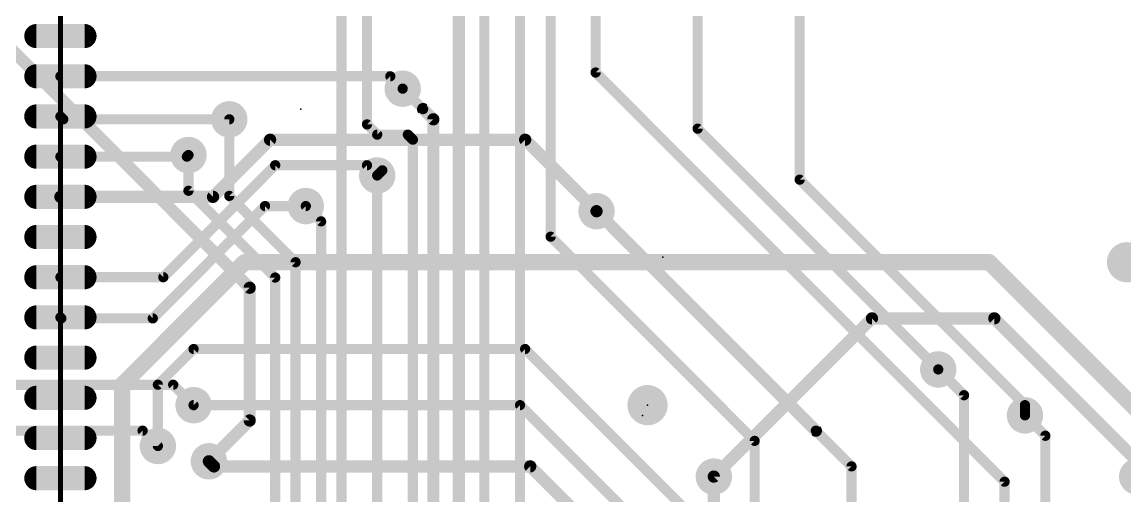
# Model space of a CAD drawing. Extents: x -18.9 to 56.5, y -5.3 to 63.2.
# Drawn here: x 13 to 40.46, y 22.76 to 34.55 of the extents above; entities that cross this region are included whole.
import ezdxf

# ---------------------------------------------------------------- set-up
doc = ezdxf.new("R2010")
doc.units = 0
for name, color, linetype in [('1', 12, 'CONTINUOUS'), ('16', 132, 'CONTINUOUS'), ('18', 110, 'CONTINUOUS'), ('23', 53, 'CONTINUOUS'), ('24', 53, 'CONTINUOUS'), ('51', 253, 'CONTINUOUS')]:
    doc.layers.add(name, color=color, linetype=linetype)

# ---------------------------------------------------------------- blocks, each defined once
blk = doc.blocks.new('PIE')
at = {"const_width": 0.5}
blk.add_lwpolyline([(0, -0.25, 1), (0, 0.25, 1), (0, -0.25)], format="xyb", dxfattribs=at)
blk = doc.blocks.new('RECT288000X96000R100')
at = {"const_width": 0.3}
blk.add_lwpolyline([(0.75, 0), (0.75, 0, 0.4142), (0.6, 0.15), (-0.6, 0.15, 0.4142), (-0.75, 0), (-0.75, 0, 0.4142), (-0.6, -0.15), (0.6, -0.15, 0.4142)], format="xyb", close=True, dxfattribs=at)
blk.add_solid([(-0.6254, -0.0254), (0.6254, -0.0254), (-0.6254, 0.0254), (0.6254, 0.0254)])
blk = doc.blocks.new('ROUNDV')
at = {"const_width": 0.5}
blk.add_lwpolyline([(0, -0.25, 1), (0, 0.25, 1), (0, -0.25)], format="xyb", dxfattribs=at)

msp = doc.modelspace()

# ---------------------------------------------------------------- linework, layer by layer
at = {"layer": '1'}
for points, const_width in [([(22.17, 33.202), (13.956, 33.202)], 0.254), ([(22.479, 32.893), (22.17, 33.202)], 0.254), ([(14.027, 32.131), (13.956, 32.202)], 0.254), ([(18.161, 32.131), (14.027, 32.131)], 0.254), ([(17.756, 30.202), (19.177, 31.623)], 0.3048), ([(19.177, 31.623), (25.527, 31.623)], 0.3048), ([(25.527, 31.623), (27.305, 29.845)], 0.3048), ([(17.105, 31.202), (13.956, 31.202)], 0.254), ([(17.145, 31.242), (17.105, 31.202)], 0.254), ([(16.518, 28.202), (19.304, 30.988)], 0.254), ([(19.304, 30.988), (21.59, 30.988)], 0.254), ([(21.59, 30.988), (21.844, 30.734)], 0.254), ([(13.956, 30.202), (17.756, 30.202)], 0.3048), ([(19.05, 29.972), (16.256, 27.178)], 0.254), ([(20.066, 29.972), (19.05, 29.972)], 0.254), ([(18.542, 28.575), (15.494, 25.527)], 0.4064), ([(37.084, 28.575), (18.542, 28.575)], 0.4064), ([(41.457, 24.202), (37.084, 28.575)], 0.4064), ([(13.956, 28.202), (16.518, 28.202)], 0.254), ([(13.98, 27.178), (13.956, 27.202)], 0.254), ([(16.256, 27.178), (13.98, 27.178)], 0.254), ([(30.226, 23.241), (34.163, 27.178)], 0.3048), ([(34.163, 27.178), (37.211, 27.178)], 0.3048), ([(37.211, 27.178), (40.767, 23.622)], 0.3048), ([(16.383, 25.527), (17.272, 26.416)], 0.254), ([(17.272, 26.416), (25.527, 26.416)], 0.254), ([(25.527, 26.416), (31.496, 20.447)], 0.254), ([(35.814, 25.908), (36.456, 25.266)], 0.254), ([(15.494, 25.527), (15.494, 18.923)], 0.4064), ([(16.383, 24.003), (16.383, 25.527)], 0.254), ([(36.456, 25.266), (36.456, 13.702)], 0.254), ([(17.272, 25.019), (25.4, 25.019)], 0.254), ([(25.4, 25.019), (30.456, 19.963)], 0.254), ([(37.973, 24.765), (38.481, 24.257)], 0.254), ([(38.481, 24.257), (38.481, 13.677)], 0.254), ([(17.78, 23.495), (17.653, 23.622)], 0.3048), ([(25.654, 23.495), (17.78, 23.495)], 0.3048), ([(29.456, 19.693), (25.654, 23.495)], 0.3048)]:
    msp.add_lwpolyline(points, dxfattribs=dict(at, const_width=const_width))
for points, const_width in [([(13.956, 33.2655, 1), (13.956, 33.1385)], 0.127), ([(22.2149, 33.2469, 1), (22.1251, 33.1571)], 0.127), ([(22.17, 33.1385, 1), (22.17, 33.2655)], 0.127), ([(22.4341, 32.8481, 1), (22.5239, 32.9379)], 0.127), ([(14.0009, 32.2469, 1), (13.9111, 32.1571)], 0.127), ([(14.027, 32.1945, 1), (14.027, 32.0675)], 0.127), ([(13.9821, 32.0861, 1), (14.0719, 32.1759)], 0.127), ([(18.161, 32.0675, 1), (18.161, 32.1945)], 0.127), ([(19.177, 31.6992, 1), (19.177, 31.5468)], 0.1524), ([(19.2309, 31.5691, 1), (19.1231, 31.6769)], 0.1524), ([(25.5809, 31.6769, 1), (25.4731, 31.5691)], 0.1524), ([(25.527, 31.5468, 1), (25.527, 31.6992)], 0.1524), ([(13.956, 31.2655, 1), (13.956, 31.1385)], 0.127), ([(17.0601, 31.2469, 1), (17.1499, 31.1571)], 0.127), ([(17.1899, 31.1971, 1), (17.1001, 31.2869)], 0.127), ([(17.105, 31.1385, 1), (17.105, 31.2655)], 0.127), ([(19.304, 31.0515, 1), (19.304, 30.9245)], 0.127), ([(19.3489, 30.9431, 1), (19.2591, 31.0329)], 0.127), ([(21.6349, 31.0329, 1), (21.5451, 30.9431)], 0.127), ([(21.59, 30.9245, 1), (21.59, 31.0515)], 0.127), ([(21.7991, 30.6891, 1), (21.8889, 30.7789)], 0.127), ([(13.956, 30.2782, 1), (13.956, 30.1258)], 0.1524), ([(17.7021, 30.2559, 1), (17.8099, 30.1481)], 0.1524), ([(17.756, 30.1258, 1), (17.756, 30.2782)], 0.1524), ([(19.05, 30.0355, 1), (19.05, 29.9085)], 0.127), ([(19.0949, 29.9271, 1), (19.0051, 30.0169)], 0.127), ([(20.066, 29.9085, 1), (20.066, 30.0355)], 0.127), ([(27.2511, 29.7911, 1), (27.3589, 29.8989)], 0.1524), ([(18.542, 28.6766, 1), (18.542, 28.4734)], 0.2032), ([(18.6138, 28.5032, 1), (18.4702, 28.6468)], 0.2032), ([(37.1558, 28.6468, 1), (37.0122, 28.5032)], 0.2032), ([(37.084, 28.4734, 1), (37.084, 28.6766)], 0.2032), ([(13.956, 28.2655, 1), (13.956, 28.1385)], 0.127), ([(16.4731, 28.2469, 1), (16.5629, 28.1571)], 0.127), ([(16.518, 28.1385, 1), (16.518, 28.2655)], 0.127), ([(14.0009, 27.2469, 1), (13.9111, 27.1571)], 0.127), ([(13.98, 27.2415, 1), (13.98, 27.1145)], 0.127), ([(13.9351, 27.1331, 1), (14.0249, 27.2229)], 0.127), ([(16.2111, 27.2229, 1), (16.3009, 27.1331)], 0.127), ([(16.256, 27.1145, 1), (16.256, 27.2415)], 0.127), ([(34.163, 27.2542, 1), (34.163, 27.1018)], 0.1524), ([(34.2169, 27.1241, 1), (34.1091, 27.2319)], 0.1524), ([(37.2649, 27.2319, 1), (37.1571, 27.1241)], 0.1524), ([(37.211, 27.1018, 1), (37.211, 27.2542)], 0.1524), ([(17.272, 26.4795, 1), (17.272, 26.3525)], 0.127), ([(17.3169, 26.3711, 1), (17.2271, 26.4609)], 0.127), ([(25.5719, 26.4609, 1), (25.4821, 26.3711)], 0.127), ([(25.527, 26.3525, 1), (25.527, 26.4795)], 0.127), ([(35.8589, 25.9529, 1), (35.7691, 25.8631)], 0.127), ([(15.5956, 25.527, 1), (15.3924, 25.527)], 0.2032), ([(15.4222, 25.5988, 1), (15.5658, 25.4552)], 0.2032), ([(16.4465, 25.527, 1), (16.3195, 25.527)], 0.127), ([(16.3381, 25.5719, 1), (16.4279, 25.4821)], 0.127), ([(36.5195, 25.266, 1), (36.3925, 25.266)], 0.127), ([(36.4111, 25.2211, 1), (36.5009, 25.3109)], 0.127), ([(17.272, 25.0825, 1), (17.272, 24.9555)], 0.127), ([(25.4449, 25.0639, 1), (25.3551, 24.9741)], 0.127), ([(25.4, 24.9555, 1), (25.4, 25.0825)], 0.127), ([(38.0179, 24.8099, 1), (37.9281, 24.7201)], 0.127), ([(38.5445, 24.257, 1), (38.4175, 24.257)], 0.127), ([(38.4361, 24.2121, 1), (38.5259, 24.3019)], 0.127), ([(16.3195, 24.003, 1), (16.4465, 24.003)], 0.127), ([(17.7069, 23.6759, 1), (17.5991, 23.5681)], 0.1524), ([(17.78, 23.5712, 1), (17.78, 23.4188)], 0.1524), ([(17.7261, 23.4411, 1), (17.8339, 23.5489)], 0.1524), ([(25.7079, 23.5489, 1), (25.6001, 23.4411)], 0.1524), ([(25.654, 23.4188, 1), (25.654, 23.5712)], 0.1524), ([(30.1721, 23.2949, 1), (30.2799, 23.1871)], 0.1524)]:
    msp.add_lwpolyline(points, format="xyb", dxfattribs=dict(at, const_width=const_width))
at = {"layer": '16'}
for points, const_width in [([(23.876, 40.64), (23.876, 18.923)], 0.3048), ([(24.511, 40.005), (24.511, 19.304)], 0.254), ([(20.955, 39.751), (20.955, 16.256)], 0.254), ([(25.4, 39.243), (25.4, 20.32)], 0.254), ([(26.162, 38.735), (26.162, 29.21)], 0.254), ([(21.59, 32.004), (21.59, 37.719)], 0.254), ([(27.283, 37.615), (27.283, 33.296)], 0.254), ([(29.823, 37.615), (29.823, 31.899)], 0.254), ([(32.363, 37.615), (32.363, 30.629)], 0.254), ([(18.669, 27.94), (12.446, 34.163)], 0.3048), ([(27.283, 33.296), (37.465, 23.114)], 0.254), ([(22.987, 32.385), (22.479, 32.893)], 0.254), ([(22.987, 32.385), (23.241, 32.131)], 0.3048), ([(18.161, 30.226), (18.161, 32.131)], 0.254), ([(21.844, 31.75), (21.59, 32.004)], 0.254), ([(23.241, 32.131), (23.241, 18.415)], 0.3048), ([(22.606, 31.75), (21.844, 31.75)], 0.254), ([(22.733, 31.623), (22.606, 31.75)], 0.254), ([(29.823, 31.899), (35.814, 25.908)], 0.254), ([(22.733, 16.764), (22.733, 31.623)], 0.254), ([(17.145, 30.353), (17.145, 31.242)], 0.254), ([(21.971, 30.861), (21.844, 30.734)], 0.254), ([(21.844, 15.24), (21.844, 30.734)], 0.254), ([(32.363, 30.629), (37.973, 25.019)], 0.254), ([(19.304, 28.194), (17.145, 30.353)], 0.254), ([(19.812, 28.575), (18.161, 30.226)], 0.254), ([(20.447, 29.591), (20.066, 29.972)], 0.254), ([(27.305, 29.845), (32.766, 24.384)], 0.3048), ([(20.447, 21.209), (20.447, 29.591)], 0.254), ([(26.162, 29.21), (31.242, 24.13)], 0.254), ([(19.812, 21.59), (19.812, 28.575)], 0.254), ([(19.304, 22.606), (19.304, 28.194)], 0.254), ([(18.669, 24.638), (18.669, 27.94)], 0.3048), ([(9.906, 25.527), (16.764, 25.527)], 0.254), ([(16.764, 25.527), (17.272, 25.019)], 0.254), ([(37.973, 25.019), (37.973, 24.765)], 0.254), ([(17.653, 23.622), (18.669, 24.638)], 0.3048), ([(11.049, 24.384), (16.002, 24.384)], 0.254), ([(16.002, 24.384), (16.383, 24.003)], 0.254), ([(33.655, 23.495), (32.766, 24.384)], 0.254), ([(31.242, 24.13), (31.242, 9.271)], 0.254), ([(33.655, 10.922), (33.655, 23.495)], 0.254), ([(30.226, 21.209), (30.226, 23.241)], 0.3048), ([(37.465, 23.114), (37.465, 15.621)], 0.254)]:
    msp.add_lwpolyline(points, dxfattribs=dict(at, const_width=const_width))
for points, const_width in [([(27.3279, 33.3409, 1), (27.2381, 33.2511)], 0.127), ([(27.2195, 33.296, 1), (27.3465, 33.296)], 0.127), ([(22.5239, 32.9379, 1), (22.4341, 32.8481)], 0.127), ([(23.0409, 32.4389, 1), (22.9331, 32.3311)], 0.1524), ([(22.9421, 32.3401, 1), (23.0319, 32.4299)], 0.127), ([(18.2245, 32.131, 1), (18.0975, 32.131)], 0.127), ([(21.6349, 32.0489, 1), (21.5451, 31.9591)], 0.127), ([(23.3172, 32.131, 1), (23.1648, 32.131)], 0.1524), ([(23.1871, 32.0771, 1), (23.2949, 32.1849)], 0.1524), ([(21.5265, 32.004, 1), (21.6535, 32.004)], 0.127), ([(21.844, 31.8135, 1), (21.844, 31.6865)], 0.127), ([(21.7991, 31.7051, 1), (21.8889, 31.7949)], 0.127), ([(22.6509, 31.7949, 1), (22.5611, 31.7051)], 0.127), ([(22.606, 31.6865, 1), (22.606, 31.8135)], 0.127), ([(29.8679, 31.9439, 1), (29.7781, 31.8541)], 0.127), ([(29.7595, 31.899, 1), (29.8865, 31.899)], 0.127), ([(22.7965, 31.623, 1), (22.6695, 31.623)], 0.127), ([(22.6881, 31.5781, 1), (22.7779, 31.6679)], 0.127), ([(17.2085, 31.242, 1), (17.0815, 31.242)], 0.127), ([(21.9075, 30.734, 1), (21.7805, 30.734)], 0.127), ([(21.7991, 30.7789, 1), (21.8889, 30.6891)], 0.127), ([(22.0159, 30.8161, 1), (21.9261, 30.9059)], 0.127), ([(32.4079, 30.6739, 1), (32.3181, 30.5841)], 0.127), ([(32.2995, 30.629, 1), (32.4265, 30.629)], 0.127), ([(17.1899, 30.3979, 1), (17.1001, 30.3081)], 0.127), ([(17.0815, 30.353, 1), (17.2085, 30.353)], 0.127), ([(18.2059, 30.2709, 1), (18.1161, 30.1811)], 0.127), ([(18.0975, 30.226, 1), (18.2245, 30.226)], 0.127), ([(20.1109, 30.0169, 1), (20.0211, 29.9271)], 0.127), ([(27.3589, 29.8989, 1), (27.2511, 29.7911)], 0.1524), ([(20.5105, 29.591, 1), (20.3835, 29.591)], 0.127), ([(20.4021, 29.5461, 1), (20.4919, 29.6359)], 0.127), ([(26.2069, 29.2549, 1), (26.1171, 29.1651)], 0.127), ([(26.0985, 29.21, 1), (26.2255, 29.21)], 0.127), ([(19.8755, 28.575, 1), (19.7485, 28.575)], 0.127), ([(19.7671, 28.5301, 1), (19.8569, 28.6199)], 0.127), ([(19.3675, 28.194, 1), (19.2405, 28.194)], 0.127), ([(19.2591, 28.1491, 1), (19.3489, 28.2389)], 0.127), ([(18.7452, 27.94, 1), (18.5928, 27.94)], 0.1524), ([(18.6151, 27.8861, 1), (18.7229, 27.9939)], 0.1524), ([(35.7691, 25.8631, 1), (35.8589, 25.9529)], 0.127), ([(16.8089, 25.5719, 1), (16.7191, 25.4821)], 0.127), ([(16.764, 25.4635, 1), (16.764, 25.5905)], 0.127), ([(17.2271, 24.9741, 1), (17.3169, 25.0639)], 0.127), ([(38.0365, 25.019, 1), (37.9095, 25.019)], 0.127), ([(37.9281, 24.9741, 1), (38.0179, 25.0639)], 0.127), ([(18.7229, 24.5841, 1), (18.6151, 24.6919)], 0.1524), ([(37.9095, 24.765, 1), (38.0365, 24.765)], 0.127), ([(16.0469, 24.4289, 1), (15.9571, 24.3391)], 0.127), ([(16.002, 24.3205, 1), (16.002, 24.4475)], 0.127), ([(18.5928, 24.638, 1), (18.7452, 24.638)], 0.1524), ([(32.7121, 24.3301, 1), (32.8199, 24.4379)], 0.1524), ([(32.8109, 24.4289, 1), (32.7211, 24.3391)], 0.127), ([(31.3055, 24.13, 1), (31.1785, 24.13)], 0.127), ([(31.1971, 24.0851, 1), (31.2869, 24.1749)], 0.127), ([(16.3381, 23.9581, 1), (16.4279, 24.0479)], 0.127), ([(17.5991, 23.6759, 1), (17.7069, 23.5681)], 0.1524), ([(33.7185, 23.495, 1), (33.5915, 23.495)], 0.127), ([(30.3022, 23.241, 1), (30.1498, 23.241)], 0.1524), ([(33.6101, 23.4501, 1), (33.6999, 23.5399)], 0.127), ([(37.5285, 23.114, 1), (37.4015, 23.114)], 0.127), ([(37.4201, 23.0691, 1), (37.5099, 23.1589)], 0.127)]:
    msp.add_lwpolyline(points, format="xyb", dxfattribs=dict(at, const_width=const_width))
at = {"layer": '23'}
msp.add_point((28.956, 28.702), dxfattribs=at)
at = {"layer": '24'}
for p in [(19.939, 32.385), (28.575, 25.019), (28.448, 24.765)]:
    msp.add_point(p, dxfattribs=at)
at = {"layer": '51', "const_width": 0.127}
msp.add_lwpolyline([(13.956, 13.702), (13.956, 43.702)], dxfattribs=at)

# ---------------------------------------------------------------- block references
at = {"layer": '1'}
for name, p in [('RECT288000X96000R100', (13.956, 34.202)), ('RECT288000X96000R100', (13.956, 33.202)), ('RECT288000X96000R100', (13.956, 32.202)), ('RECT288000X96000R100', (13.956, 31.202)), ('RECT288000X96000R100', (13.956, 30.202)), ('RECT288000X96000R100', (13.956, 29.202)), ('PIE', (40.513, 28.575)), ('RECT288000X96000R100', (13.956, 28.202)), ('RECT288000X96000R100', (13.956, 27.202)), ('RECT288000X96000R100', (13.956, 26.202)), ('RECT288000X96000R100', (13.956, 25.202)), ('RECT288000X96000R100', (13.956, 24.202)), ('RECT288000X96000R100', (13.956, 23.202))]:
    msp.add_blockref(name, p, dxfattribs=at)
at = {"layer": '16'}
msp.add_blockref('PIE', (28.575, 25.019), dxfattribs=at)
at = {"layer": '18', "xscale": 0.9064, "yscale": 0.9064}
for p in [(22.479, 32.893), (22.479, 32.893), (18.161, 32.131), (18.161, 32.131), (17.145, 31.242), (17.145, 31.242), (21.844, 30.734), (21.844, 30.734), (20.066, 29.972), (20.066, 29.972), (27.305, 29.845), (27.305, 29.845), (35.814, 25.908), (35.814, 25.908), (17.272, 25.019), (17.272, 25.019), (37.973, 24.765), (37.973, 24.765), (16.383, 24.003), (16.383, 24.003), (17.653, 23.622), (17.653, 23.622), (30.226, 23.241), (30.226, 23.241), (40.767, 23.241), (40.767, 23.241)]:
    msp.add_blockref('ROUNDV', p, dxfattribs=at)

doc.saveas('drawing.dxf')
